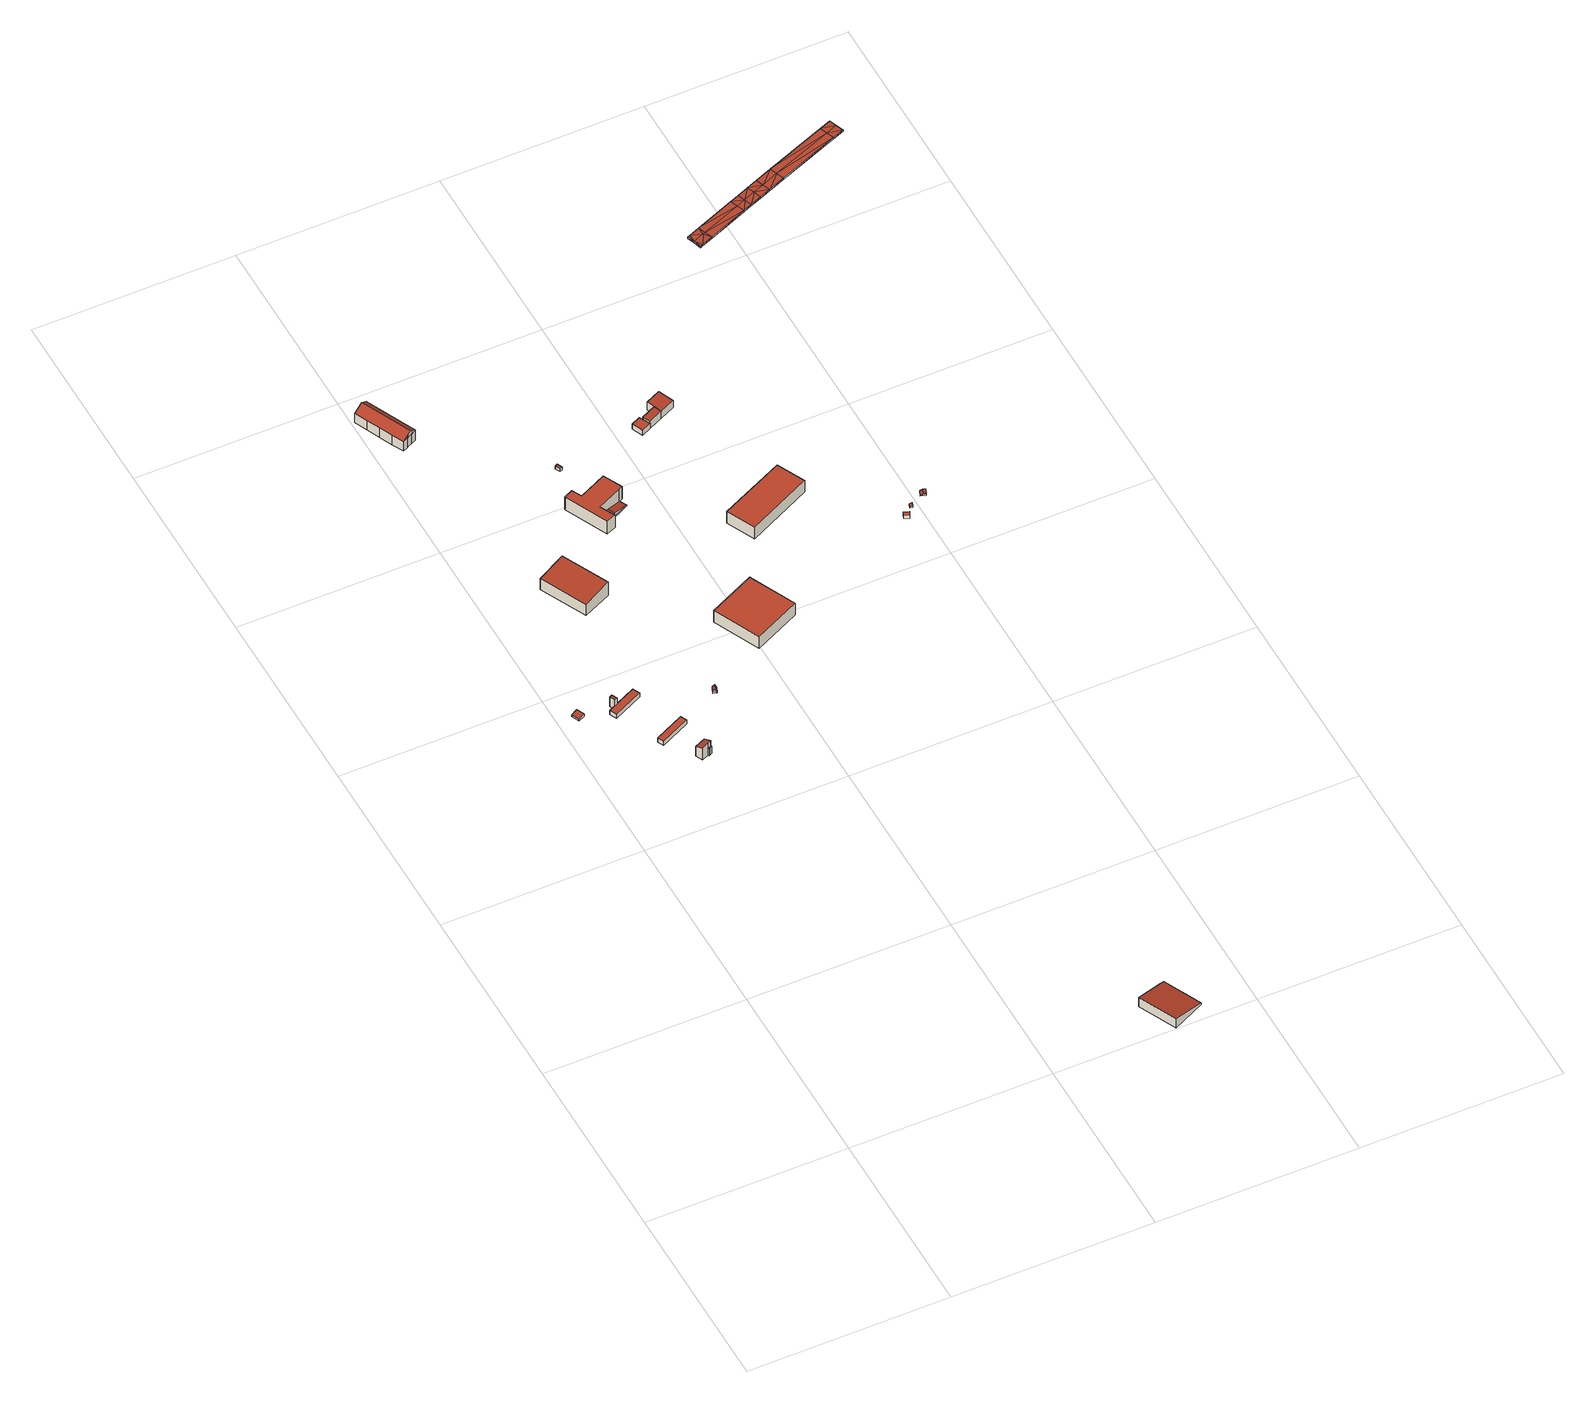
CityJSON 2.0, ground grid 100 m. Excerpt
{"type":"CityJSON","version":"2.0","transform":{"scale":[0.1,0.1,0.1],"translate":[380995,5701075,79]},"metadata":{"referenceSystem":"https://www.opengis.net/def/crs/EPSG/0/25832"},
"CityObjects":{
"building1":{"type":"Building","attributes":{"Gemeindeschluessel":"05911000","Geometrietyp2DReferenz":"3000","function":"31001_2611","roofType":"2100","measuredHeight":1.65,"storeysAboveGround":1},"geometry":[{"type":"Solid","lod":"2","boundaries":[[[[0,1,2,3]],[[4,5,1,0]],[[6,7,5,4]],[[3,2,7,6]],[[4,0,3,6]],[[1,5,7,2]]]],"semantics":{"surfaces":[{"type":"WallSurface"},{"type":"RoofSurface"},{"type":"GroundSurface"}],"values":[[0,0,0,0,1,2]]}}]},
"building2":{"type":"Building","attributes":{"Gemeindeschluessel":"05911000","Geometrietyp2DReferenz":"3000","function":"51009_1610","roofType":"1000","measuredHeight":6},"geometry":[{"type":"Solid","lod":"2","boundaries":[[[[8,9,10,11]],[[12,13,9,8]],[[14,15,13,12]],[[11,10,15,14]],[[12,8,11,14]],[[9,13,15,10]]]],"semantics":{"surfaces":[{"type":"WallSurface"},{"type":"RoofSurface"},{"type":"GroundSurface"}],"values":[[0,0,0,0,1,2]]}}]},
"building3":{"type":"Building","attributes":{"Gemeindeschluessel":"05911000","Geometrietyp2DReferenz":"3000","function":"31001_2600","roofType":"1000","measuredHeight":2.7,"storeysAboveGround":1},"geometry":[{"type":"Solid","lod":"2","boundaries":[[[[16,17,18,19]],[[20,21,17,16]],[[22,23,21,20]],[[19,18,23,22]],[[20,16,19,22]],[[17,21,23,18]]]],"semantics":{"surfaces":[{"type":"WallSurface"},{"type":"RoofSurface"},{"type":"GroundSurface"}],"values":[[0,0,0,0,1,2]]}}]},
"building4":{"type":"Building","attributes":{"Gemeindeschluessel":"05911000","Geometrietyp2DReferenz":"3000","function":"31001_2600","roofType":"1000","measuredHeight":2.55,"storeysAboveGround":1},"geometry":[{"type":"Solid","lod":"2","boundaries":[[[[24,25,26,27]],[[28,29,25,24]],[[30,31,29,28]],[[27,26,31,30]],[[28,24,27,30]],[[25,29,31,26]]]],"semantics":{"surfaces":[{"type":"WallSurface"},{"type":"RoofSurface"},{"type":"GroundSurface"}],"values":[[0,0,0,0,1,2]]}}]},
"building5":{"type":"Building","attributes":{"Gemeindeschluessel":"05911000","Geometrietyp2DReferenz":"3000","function":"51009_1610","roofType":"2100","measuredHeight":7.53},"geometry":[{"type":"Solid","lod":"2","boundaries":[[[[32,33,34,35]],[[36,37,33,32]],[[38,39,37,36]],[[40,41,39,38]],[[42,43,41,40]],[[35,34,43,42]],[[40,38,36,32,35,42]],[[33,37,39,41,43,34]]]],"semantics":{"surfaces":[{"type":"WallSurface"},{"type":"RoofSurface"},{"type":"GroundSurface"}],"values":[[0,0,0,0,0,0,1,2]]}}]},
"building6":{"type":"Building","attributes":{"Gemeindeschluessel":"05911000","Geometrietyp2DReferenz":"3000","function":"51009_1610","roofType":"1000","measuredHeight":4.52},"geometry":[{"type":"Solid","lod":"2","boundaries":[[[[44,34,45,46]],[[47,43,34,44]],[[48,49,43,47]],[[50,51,49,48]],[[46,45,51,50]],[[48,47,44,46,50]],[[34,43,49,51,45]]]],"semantics":{"surfaces":[{"type":"WallSurface"},{"type":"RoofSurface"},{"type":"GroundSurface"}],"values":[[0,0,0,0,0,1,2]]}}]},
"building7":{"type":"Building","attributes":{"Gemeindeschluessel":"05911000","Geometrietyp2DReferenz":"3000","function":"31001_2120","roofType":"2100","measuredHeight":8.47,"storeysAboveGround":1},"geometry":[{"type":"Solid","lod":"2","boundaries":[[[[52,53,54,55]],[[56,57,53,52]],[[58,59,57,56]],[[55,54,59,58]],[[56,52,55,58]],[[53,57,59,54]]]],"semantics":{"surfaces":[{"type":"WallSurface"},{"type":"RoofSurface"},{"type":"GroundSurface"}],"values":[[0,0,0,0,1,2]]}}]},
"building8":{"type":"Building","attributes":{"Gemeindeschluessel":"05911000","Geometrietyp2DReferenz":"3000","function":"31001_1010","roofType":"5000","measuredHeight":8.67,"storeysAboveGround":2},"address":[{"country":"Germany","locality":"Bochum","thoroughfareNumber":"2","thoroughfareName":"Vor den Teichen"},{"country":"Germany","locality":"Bochum","thoroughfareNumber":"2a","thoroughfareName":"Vor den Teichen"},{"country":"Germany","locality":"Bochum","thoroughfareNumber":"2b","thoroughfareName":"Vor den Teichen"}],"geometry":[{"type":"Solid","lod":"2","boundaries":[[[[60,61,62,63]],[[64,65,61,60]],[[66,67,65,64]],[[68,69,67,66]],[[70,71,69,68]],[[72,73,71,70]],[[74,75,73,72]],[[76,77,75,74]],[[78,79,77,76]],[[63,62,79,78]],[[80,81,82,83,84]],[[85,83,82,78,76,74,72,70,86]],[[85,86,68,66]],[[84,83,85,66,64]],[[86,70,68]],[[81,80,60,63]],[[82,81,63,78]],[[80,84,64,60]],[[61,65,67,69,71,73,75,77,79,62]]]],"semantics":{"surfaces":[{"type":"WallSurface"},{"type":"RoofSurface"},{"type":"GroundSurface"}],"values":[[0,0,0,0,0,0,0,0,0,0,1,1,0,0,0,0,0,0,2]]}}]},
"building9":{"type":"Building","attributes":{"Gemeindeschluessel":"05911000","Geometrietyp2DReferenz":"3000","function":"31001_2611","roofType":"3100","measuredHeight":2.43,"storeysAboveGround":1},"geometry":[{"type":"Solid","lod":"2","boundaries":[[[[87,88,89,90]],[[91,92,88,87]],[[93,94,92,91]],[[90,89,94,93]],[[87,95,91]],[[93,96,90]],[[90,96,95,87]],[[91,95,96,93]],[[88,92,94,89]]]],"semantics":{"surfaces":[{"type":"WallSurface"},{"type":"RoofSurface"},{"type":"GroundSurface"}],"values":[[0,0,0,0,0,0,1,1,2]]}}]},
"building10":{"type":"Building","attributes":{"Gemeindeschluessel":"05911000","Geometrietyp2DReferenz":"3000","function":"31001_2523","roofType":"2100","measuredHeight":5.78,"storeysAboveGround":1},"geometry":[{"type":"Solid","lod":"2","boundaries":[[[[97,98,99,100]],[[101,102,98,97]],[[103,104,102,101]],[[105,106,104,103]],[[107,108,106,105]],[[109,110,108,107]],[[100,99,110,109]],[[107,105,103,101,97,100,109]],[[98,102,104,106,108,110,99]]]],"semantics":{"surfaces":[{"type":"WallSurface"},{"type":"RoofSurface"},{"type":"GroundSurface"}],"values":[[0,0,0,0,0,0,0,1,2]]}}]},
"building11":{"type":"Building","attributes":{"Gemeindeschluessel":"05911000","Geometrietyp2DReferenz":"3000","function":"31001_2610","roofType":"1000","measuredHeight":7.84,"storeysAboveGround":2},"geometry":[{"type":"Solid","lod":"2","boundaries":[[[[111,112,113,114]],[[115,116,112,111]],[[117,118,116,115]],[[119,120,118,117]],[[121,122,120,119]],[[123,124,122,121]],[[125,126,124,123]],[[127,128,126,125]],[[129,130,128,127]],[[114,113,130,129]],[[127,125,123,121,119,117,115,111,114,129]],[[112,116,118,120,122,124,126,128,130,113]]]],"semantics":{"surfaces":[{"type":"WallSurface"},{"type":"RoofSurface"},{"type":"GroundSurface"}],"values":[[0,0,0,0,0,0,0,0,0,0,1,2]]}}]},
"building12":{"type":"Building","attributes":{"Gemeindeschluessel":"05911000","Geometrietyp2DReferenz":"3000","function":"31001_2610","roofType":"3100","measuredHeight":2.51,"storeysAboveGround":1},"geometry":[{"type":"Solid","lod":"2","boundaries":[[[[131,132,122,133]],[[134,126,132,131]],[[135,124,126,134]],[[133,122,124,135]],[[131,136,134]],[[135,137,133]],[[133,137,136,131]],[[134,136,137,135]],[[132,126,124,122]]]],"semantics":{"surfaces":[{"type":"WallSurface"},{"type":"RoofSurface"},{"type":"GroundSurface"}],"values":[[0,0,0,0,0,0,1,1,2]]}}]},
"building13":{"type":"Building","attributes":{"Gemeindeschluessel":"05911000","Geometrietyp2DReferenz":"3000","function":"31001_2611","roofType":"1000","measuredHeight":1.81,"storeysAboveGround":1},"geometry":[{"type":"Solid","lod":"2","boundaries":[[[[138,139,140,141]],[[142,143,139,138]],[[144,145,143,142]],[[141,140,145,144]],[[142,138,141,144]],[[139,143,145,140]]]],"semantics":{"surfaces":[{"type":"WallSurface"},{"type":"RoofSurface"},{"type":"GroundSurface"}],"values":[[0,0,0,0,1,2]]}}]},
"building14":{"type":"Building","attributes":{"Gemeindeschluessel":"05911000","Geometrietyp2DReferenz":"3000","function":"31001_2610","roofType":"1000","measuredHeight":7.44,"storeysAboveGround":2},"address":[{"country":"Germany","locality":"Bochum","thoroughfareNumber":"1","thoroughfareName":"Vor den Teichen"}],"geometry":[{"type":"Solid","lod":"2","boundaries":[[[[146,147,148,149]],[[150,151,147,146]],[[152,153,151,150]],[[149,148,153,152]],[[150,146,149,152]],[[147,151,153,148]]]],"semantics":{"surfaces":[{"type":"WallSurface"},{"type":"RoofSurface"},{"type":"GroundSurface"}],"values":[[0,0,0,0,1,2]]}}]},
"building15":{"type":"Building","attributes":{"Gemeindeschluessel":"05911000","Geometrietyp2DReferenz":"3000","function":"31001_2610","roofType":"1000","measuredHeight":7.42,"storeysAboveGround":1},"geometry":[{"type":"Solid","lod":"2","boundaries":[[[[154,155,156,157]],[[158,159,155,154]],[[160,161,159,158]],[[157,156,161,160]],[[158,154,157,160]],[[155,159,161,156]]]],"semantics":{"surfaces":[{"type":"WallSurface"},{"type":"RoofSurface"},{"type":"GroundSurface"}],"values":[[0,0,0,0,1,2]]}}]},
"building16":{"type":"Building","attributes":{"Gemeindeschluessel":"05954036","Geometrietyp2DReferenz":"3000","function":"31001_2720"},"children":["building16-1","building16-2","building16-3"]},
"building16-1":{"type":"BuildingPart","attributes":{"roofType":"2100","measuredHeight":5.08},"parents":["building16"],"geometry":[{"type":"Solid","lod":"2","boundaries":[[[[162,163,164,165]],[[166,167,163,162]],[[168,169,170,171]],[[165,164,169,168]],[[171,166,162,165,168]],[[163,167,170,169,164]],[[167,166,171,170]]]],"semantics":{"surfaces":[{"type":"WallSurface"},{"type":"RoofSurface"},{"type":"GroundSurface"},{"type":"ClosureSurface"}],"values":[[0,0,0,0,1,2,3]]}}]},
"building16-2":{"type":"BuildingPart","attributes":{"roofType":"1000","measuredHeight":3.13},"parents":["building16"],"geometry":[{"type":"Solid","lod":"2","boundaries":[[[[172,173,174,175]],[[176,177,173,172]],[[178,179,180,181]],[[175,174,179,178]],[[181,176,172,175,178]],[[173,177,180,179,174]],[[177,176,181,180]]]],"semantics":{"surfaces":[{"type":"WallSurface"},{"type":"RoofSurface"},{"type":"GroundSurface"},{"type":"ClosureSurface"}],"values":[[0,0,0,0,1,2,3]]}}]},
"building16-3":{"type":"BuildingPart","attributes":{"roofType":"2100","measuredHeight":4.86},"parents":["building16"],"geometry":[{"type":"Solid","lod":"2","boundaries":[[[[182,181,180,167,166,183]],[[171,170,177,176,184]],[[182,183,171,184]],[[167,180,177,170]],[[166,171,183]],[[167,170,171,166]],[[181,182,184,176]],[[177,180,181,176]]]],"semantics":{"surfaces":[{"type":"WallSurface"},{"type":"RoofSurface"},{"type":"GroundSurface"},{"type":"ClosureSurface"}],"values":[[0,0,1,2,0,3,0,3]]}}]},
"building17":{"type":"Building","attributes":{"Gemeindeschluessel":"05911000","Geometrietyp2DReferenz":"3000","function":"31001_2611","roofType":"1000","measuredHeight":2.1,"storeysAboveGround":1},"geometry":[{"type":"Solid","lod":"2","boundaries":[[[[185,186,187,188]],[[189,190,186,185]],[[191,192,190,189]],[[188,187,192,191]],[[189,185,188,191]],[[186,190,192,187]]]],"semantics":{"surfaces":[{"type":"WallSurface"},{"type":"RoofSurface"},{"type":"GroundSurface"}],"values":[[0,0,0,0,1,2]]}}]},
"building18":{"type":"Building","attributes":{"Gemeindeschluessel":"05911000","Geometrietyp2DReferenz":"3000","function":"31001_2611","roofType":"2100","measuredHeight":1.16,"storeysAboveGround":1},"geometry":[{"type":"Solid","lod":"2","boundaries":[[[[193,194,195,196]],[[197,198,194,193]],[[199,200,198,197]],[[196,195,200,199]],[[197,193,196,199]],[[194,198,200,195]]]],"semantics":{"surfaces":[{"type":"WallSurface"},{"type":"RoofSurface"},{"type":"GroundSurface"}],"values":[[0,0,0,0,1,2]]}}]},
"building19":{"type":"Building","attributes":{"Gemeindeschluessel":"05911000","Geometrietyp2DReferenz":"3000","function":"31001_2611","roofType":"3100","measuredHeight":1.24,"storeysAboveGround":1},"geometry":[{"type":"Solid","lod":"2","boundaries":[[[[201,202,203]],[[204,205,202,201]],[[206,205,204]],[[203,207,201]],[[204,208,206]],[[206,208,207,203]],[[201,207,208,204]],[[203,202,205,206]]]],"semantics":{"surfaces":[{"type":"WallSurface"},{"type":"RoofSurface"},{"type":"GroundSurface"}],"values":[[0,0,0,0,0,1,1,2]]}}]},
"building20":{"type":"Building","attributes":{"Geometrietyp2DReferenz":"2000","Gemeindeschluessel":"05954036","function":"53001_1800","roofType":"9999","measuredHeight":1},"geometry":[{"type":"Solid","lod":"2","boundaries":[[[[209,210,211]],[[210,212,211]],[[213,214,209]],[[214,210,209]],[[215,216,213]],[[216,214,213]],[[217,218,215]],[[218,216,215]],[[219,220,217]],[[220,218,217]],[[221,222,219]],[[222,220,219]],[[223,224,221]],[[224,222,221]],[[225,226,223]],[[226,224,223]],[[227,228,225]],[[228,226,225]],[[229,230,227]],[[230,228,227]],[[231,232,229]],[[232,230,229]],[[233,234,231]],[[234,232,231]],[[235,236,233]],[[236,234,233]],[[237,238,235]],[[238,236,235]],[[239,240,237]],[[240,238,237]],[[241,242,239]],[[242,240,239]],[[243,244,241]],[[244,242,241]],[[245,246,243]],[[246,244,243]],[[247,248,245]],[[248,246,245]],[[249,250,247]],[[250,248,247]],[[251,252,249]],[[252,250,249]],[[253,254,251]],[[254,252,251]],[[255,256,253]],[[212,256,255]],[[256,254,253]],[[211,212,255]],[[214,257,210]],[[210,257,212]],[[216,258,214]],[[214,258,257]],[[218,259,258]],[[218,258,216]],[[220,260,218]],[[218,260,259]],[[222,261,260]],[[222,260,220]],[[224,262,261]],[[224,261,222]],[[226,263,224]],[[224,263,262]],[[264,263,226]],[[232,234,230]],[[230,234,228]],[[228,234,264]],[[228,264,226]],[[257,254,212]],[[212,254,256]],[[258,252,257]],[[257,252,254]],[[259,248,250]],[[259,250,252]],[[259,252,258]],[[260,246,259]],[[259,246,248]],[[261,244,246]],[[261,246,260]],[[262,242,261]],[[261,242,244]],[[263,240,262]],[[262,240,242]],[[263,264,240]],[[236,238,234]],[[234,238,264]],[[264,238,240]],[[213,209,265]],[[209,211,265]],[[215,213,266]],[[213,265,266]],[[217,266,267]],[[217,215,266]],[[219,217,268]],[[217,267,268]],[[221,268,269]],[[221,219,268]],[[223,269,270]],[[223,221,269]],[[225,223,271]],[[223,270,271]],[[272,225,271]],[[231,229,233]],[[229,227,233]],[[227,272,233]],[[227,225,272]],[[265,211,253]],[[211,255,253]],[[266,265,251]],[[265,253,251]],[[267,249,247]],[[267,251,249]],[[267,266,251]],[[268,267,245]],[[267,247,245]],[[269,245,243]],[[269,268,245]],[[270,269,241]],[[269,243,241]],[[271,270,239]],[[270,241,239]],[[271,239,272]],[[235,233,237]],[[233,272,237]],[[272,239,237]]]],"semantics":{"surfaces":[{"type":"WallSurface"},{"type":"GroundSurface"},{"type":"RoofSurface"}],"values":[[0,0,0,0,0,0,0,0,0,0,0,0,0,0,0,0,0,0,0,0,0,0,0,0,0,0,0,0,0,0,0,0,0,0,0,0,0,0,0,0,0,0,0,0,0,0,0,0,1,1,1,1,1,1,1,1,1,1,1,1,1,1,1,1,1,1,1,1,1,1,1,1,1,1,1,1,1,1,1,1,1,1,1,1,1,1,2,2,2,2,2,2,2,2,2,2,2,2,2,2,2,2,2,2,2,2,2,2,2,2,2,2,2,2,2,2,2,2,2,2,2,2,2,2]]}}]}
},
"vertices":[
[98,2860,38],[98,2860,22],[66,2845,22],[66,2845,32],[117,2821,38],[117,2821,22],[84,2806,32],[84,2806,22],
[250,2819,96],[250,2819,36],[237,2813,36],[237,2813,96],[263,2792,96],[263,2792,36],[249,2786,96],[249,2786,36],
[363,2840,61],[363,2840,34],[215,2770,34],[215,2770,61],[380,2805,61],[380,2805,34],[232,2735,61],[232,2735,34],
[477,2599,61],[477,2599,35],[329,2529,35],[329,2529,61],[492,2568,61],[492,2568,35],[344,2498,61],[344,2498,35],
[463,2354,97],[463,2354,21],[496,2370,21],[496,2370,97],[447,2389,84],[447,2389,21],[499,2413,84],[499,2413,21],[515,2379,97],[515,2379,21],[513,2378,97],[513,2378,21],
[496,2370,67],[499,2364,21],[499,2364,67],[513,2378,67],[516,2372,67],[516,2372,21],[507,2368,67],[507,2368,21],
[423,3650,114],[423,3650,29],[283,3584,29],[283,3584,98],[533,3418,114],[533,3418,29],[392,3352,98],[392,3352,29],
[193,4628,90],[193,4628,31],[78,4877,31],[78,4877,90],[172,4618,90],[172,4618,31],[146,4606,90],[146,4606,31],[144,4605,90],[144,4605,31],[118,4593,90],[118,4593,31],[92,4649,90],[92,4649,31],[62,4714,90],[62,4714,31],[32,4778,90],[32,4778,31],[3,4842,90],[3,4842,31],[193,4628,97],[78,4877,97],[48,4863,117],[163,4614,117],[172,4618,111],[146,4606,107],[144,4605,106],
[700,2735,17],[700,2735,5],[688,2707,5],[688,2707,17],[719,2727,9],[719,2727,5],[707,2699,9],[707,2699,5],[710,2731,30],[698,2703,30],
[1517,194,58],[1517,194,0],[1606,5,0],[1606,5,58],[1656,260,17],[1656,260,0],[1678,270,11],[1678,270,0],[1684,257,11],[1684,257,0],[1746,125,11],[1746,125,0],[1767,80,11],[1767,80,0],
[645,3998,94],[645,3998,15],[600,3976,15],[600,3976,94],[669,3951,94],[669,3951,15],[808,4016,94],[808,4016,15],[852,3921,94],[852,3921,15],[833,3911,94],[833,3911,15],[712,3853,94],[712,3853,15],[731,3815,94],[731,3815,15],[748,3781,94],[748,3781,15],[701,3762,94],[701,3762,15],
[852,3874,21],[852,3874,15],[833,3911,21],[731,3815,21],[712,3853,21],[777,3837,40],[758,3875,40],
[686,4225,28],[686,4225,10],[673,4219,10],[673,4219,28],[698,4198,28],[698,4198,10],[686,4193,28],[686,4193,10],
[1108,3182,96],[1108,3182,22],[877,3073,22],[877,3073,96],[1216,2952,96],[1216,2952,22],[985,2843,96],[985,2843,22],
[1515,3729,100],[1515,3729,26],[1193,3577,26],[1193,3577,100],[1581,3591,100],[1581,3591,26],[1259,3438,100],[1259,3438,26],
[1289,4294,82],[1289,4294,37],[1254,4366,37],[1254,4366,88],[1214,4259,82],[1214,4259,37],[1180,4332,88],[1180,4332,37],[1197,4296,37],[1197,4296,85],
[1117,4280,68],[1117,4280,37],[1071,4259,37],[1071,4259,68],[1125,4262,68],[1125,4262,37],[1096,4204,68],[1096,4204,37],[1142,4226,37],[1142,4226,68],
[1142,4226,83],[1214,4259,83],[1125,4262,85],
[1914,3290,28],[1914,3290,7],[1905,3270,7],[1905,3270,28],[1939,3279,28],[1939,3279,7],[1930,3259,28],[1930,3259,7],
[1973,3320,31],[1973,3320,20],[1960,3325,20],[1960,3325,23],[1965,3301,31],[1965,3301,20],[1952,3306,23],[1952,3306,20],
[2061,3366,31],[2061,3366,21],[2038,3377,21],[2049,3338,31],[2049,3338,21],[2025,3348,21],[2050,3371,33],[2037,3343,33],
[2656,5363,143],[2656,5363,133],[2642,5401,143],[2642,5401,133],[2600,5342,142],[2600,5342,132],[2297,5228,136],[2297,5228,126],[2213,5196,134],[2213,5196,124],[2159,5175,132],[2159,5175,122],[2102,5154,130],[2102,5154,120],[2059,5137,129],[2059,5137,119],[1865,5063,122],[1865,5063,112],[1809,5042,120],[1809,5042,110],[1808,5042,120],[1808,5042,110],[1795,5037,120],[1795,5037,110],[1782,5075,120],[1782,5075,110],[1769,5113,120],[1769,5113,110],[1781,5117,120],[1781,5117,110],[1837,5138,122],[1837,5138,112],[2031,5212,129],[2031,5212,119],[2074,5228,130],[2074,5228,120],[2130,5250,132],[2130,5250,122],[2184,5271,134],[2184,5271,124],[2185,5271,134],[2185,5271,124],[2269,5302,136],[2269,5302,126],[2572,5417,142],[2572,5417,132],[2628,5438,143],[2628,5438,133],[2586,5380,132],[2283,5265,126],[2199,5233,124],[2145,5213,122],[2088,5191,120],[2045,5175,119],[1851,5101,112],[1838,5096,112],[2586,5380,142],[2283,5265,136],[2199,5233,134],[2145,5213,132],[2088,5191,130],[2045,5175,129],[1851,5101,122],[1838,5096,122]
]}
